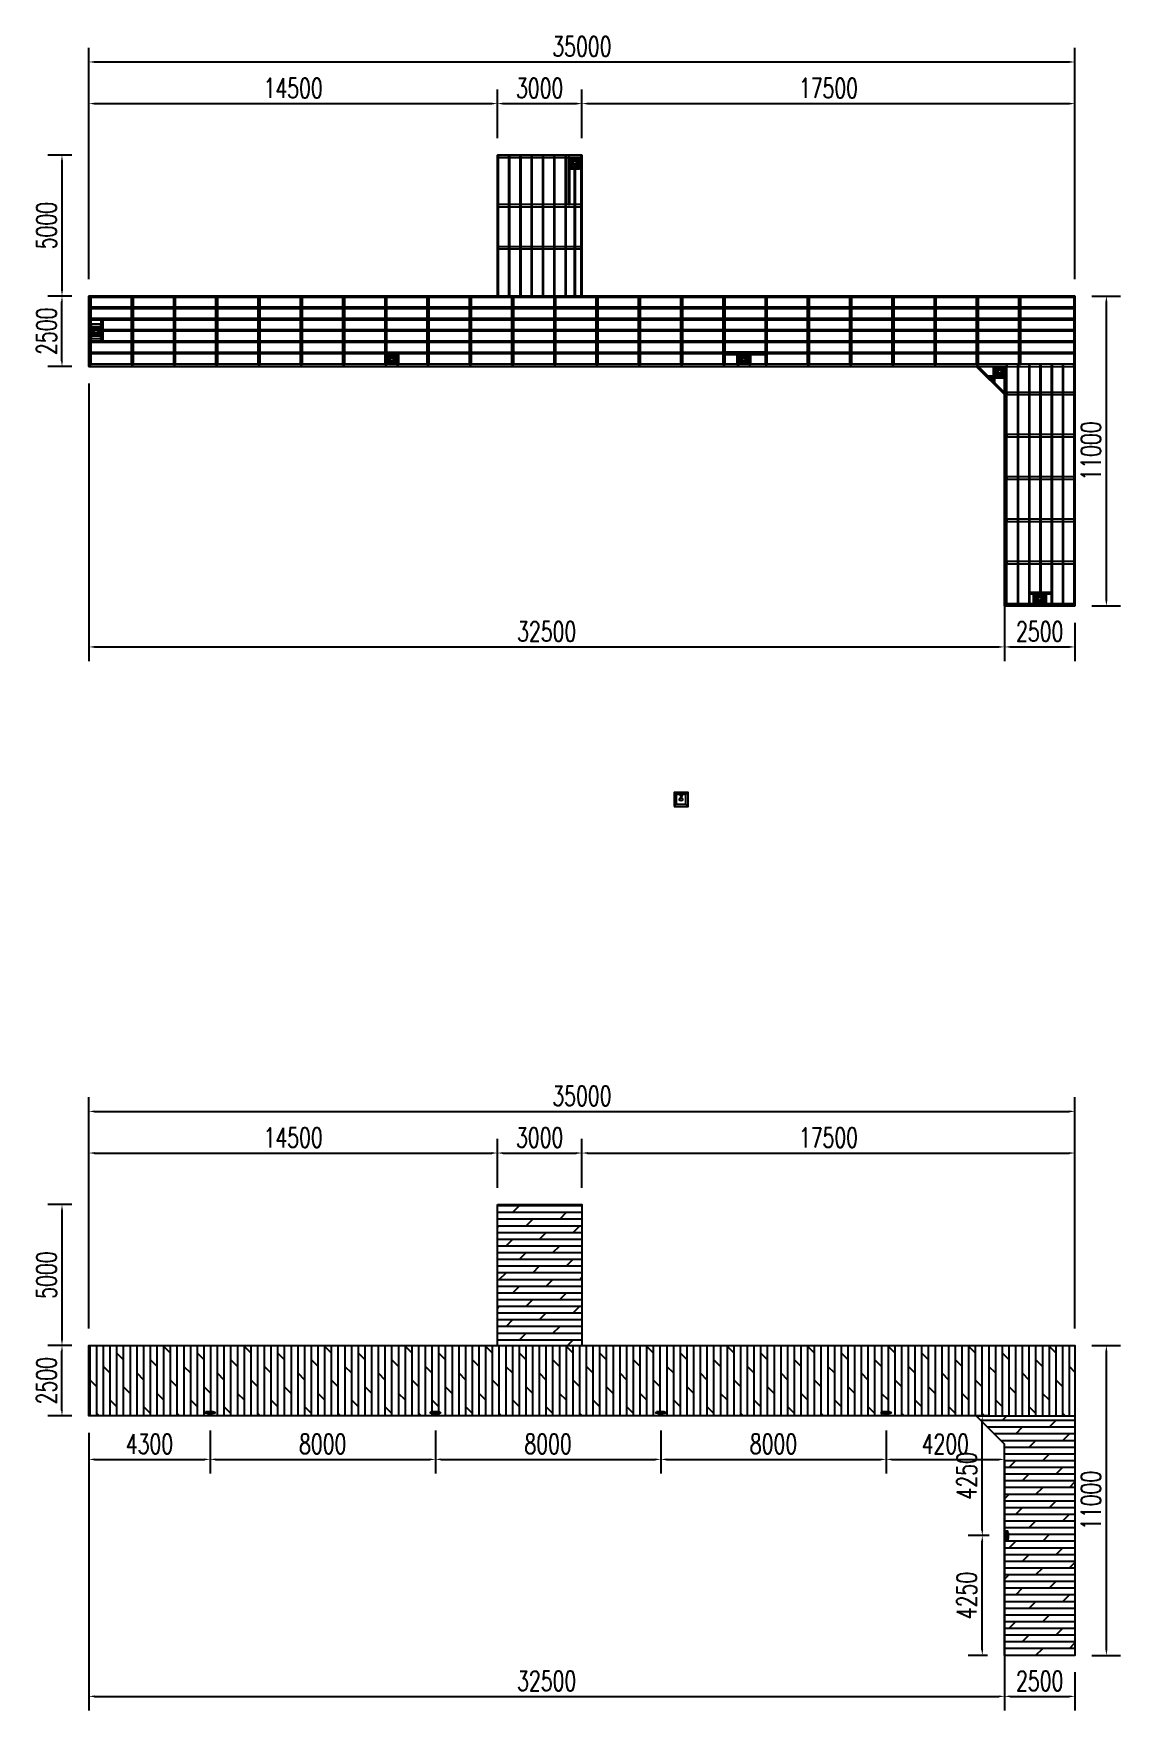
# Model space of a CAD drawing. Header units: millimetres. Extents: x -1491330 to -1355454, y 1413078 to 1531173.
# Drawn here: x -1461564 to -1422983, y 1413078 to 1472603 of the extents above; entities that cross this region are included whole.
import ezdxf

# ---------------------------------------------------------------- set-up
doc = ezdxf.new("R2010")
doc.units = ezdxf.units.MM
doc.header["$LTSCALE"] = 10
doc.layers.get('0').update_dxf_attribs({"linetype": 'CONTINUOUS'})
doc.layers.get('DEFPOINTS').update_dxf_attribs({"linetype": 'CONTINUOUS'})
for name, color, linetype in [('W- bollard系船栓', 4, 'CONTINUOUS'), ('W-STEEL_FRAME钢架', 3, 'CONTINUOUS'), ('W-STEEL_KEEL钢龙骨', 5, 'CONTINUOUS'), ('W-WOOD_FLOOR木地板', 30, 'CONTINUOUS'), ('系船栓', 132, 'CONTINUOUS'), ('轮廓', 4, 'CONTINUOUS')]:
    doc.layers.add(name, color=color, linetype=linetype)
doc.styles.add('STANDARD_T3', font='simplex.shx', dxfattribs={"width": 0.7, "bigfont": 'gbcbig.shx'})
doc.dimstyles.new('W&&200', dxfattribs={"dimtxt": 700, "dimasz": 200, "dimexe": 500, "dimexo": 600, "dimgap": 200, "dimtad": 1, "dimdec": 0, "dimzin": 0, "dimdsep": 46, "dimtxsty": 'STANDARD_T3', "dimcen": 0.09, "dimclrd": 1, "dimclre": 1, "dimclrt": 7, "dimazin": 2, "dimtfac": 1, "dimtdec": 0, "dimtix": 1, "dimtmove": 2, "dimatfit": 3, "dimfxl": 0, "dimtolj": 1, "dimtzin": 0, "dimarcsym": 0})
pattern_1 = [(0, (-3011878.98, -1010947.8), (0, 238.122618), []), (45, (-3011879, -1010947.8), (-476.24491, 476.24491), [336.75638, -673.512])]

# ---------------------------------------------------------------- blocks, each defined once
blk = doc.blocks.new('*D62')
at = {"color": 1, "lineweight": -2, "transparency": 16777216}
for p, q in [((-1459600, 1463885), (-1459600, 1470616)), ((-1445100, 1468885), (-1445100, 1470616)), ((-1459400, 1470116), (-1445300, 1470116))]:
    blk.add_line(p, q, dxfattribs=at)
at = {"color": 1, "transparency": 16777216}
for points in [[(-1459400, 1470149), (-1459400, 1470082), (-1459600, 1470116)], [(-1445300, 1470149), (-1445300, 1470082), (-1445100, 1470116)]]:
    blk.add_solid(points, dxfattribs=at)
at = {"layer": 'DEFPOINTS', "color": 0, "transparency": 16777216}
for p in [(-1445100, 1470116), (-1445100, 1468285), (-1459600, 1463285)]:
    blk.add_point(p, dxfattribs=at)
at = {"color": 7, "transparency": 16777216, "insert": (-1452350, 1470666), "char_height": 700, "attachment_point": 5, "style": 'STANDARD_T3'}
blk.add_mtext('\\A1;14500', dxfattribs=at)
blk = doc.blocks.new('*D63')
at = {"color": 1, "lineweight": -2, "transparency": 16777216}
for p, q in [((-1445100, 1468885), (-1445100, 1470616)), ((-1442100, 1468885), (-1442100, 1470616)), ((-1444900, 1470116), (-1442300, 1470116))]:
    blk.add_line(p, q, dxfattribs=at)
at = {"color": 1, "transparency": 16777216}
for points in [[(-1444900, 1470149), (-1444900, 1470082), (-1445100, 1470116)], [(-1442300, 1470149), (-1442300, 1470082), (-1442100, 1470116)]]:
    blk.add_solid(points, dxfattribs=at)
at = {"layer": 'DEFPOINTS', "color": 0, "transparency": 16777216}
for p in [(-1442100, 1470116), (-1445100, 1468285), (-1442100, 1468285)]:
    blk.add_point(p, dxfattribs=at)
at = {"color": 7, "transparency": 16777216, "insert": (-1443600, 1470666), "char_height": 700, "attachment_point": 5, "style": 'STANDARD_T3'}
blk.add_mtext('\\A1;3000', dxfattribs=at)
blk = doc.blocks.new('*D64')
at = {"color": 1, "lineweight": -2, "transparency": 16777216}
for p, q in [((-1442100, 1468885), (-1442100, 1470616)), ((-1424600, 1463885), (-1424600, 1470616)), ((-1441900, 1470116), (-1424800, 1470116))]:
    blk.add_line(p, q, dxfattribs=at)
at = {"color": 1, "transparency": 16777216}
for points in [[(-1441900, 1470149), (-1441900, 1470082), (-1442100, 1470116)], [(-1424800, 1470149), (-1424800, 1470082), (-1424600, 1470116)]]:
    blk.add_solid(points, dxfattribs=at)
at = {"layer": 'DEFPOINTS', "color": 0, "transparency": 16777216}
for p in [(-1424600, 1470116), (-1442100, 1468285), (-1424600, 1463285)]:
    blk.add_point(p, dxfattribs=at)
at = {"color": 7, "transparency": 16777216, "insert": (-1433350, 1470666), "char_height": 700, "attachment_point": 5, "style": 'STANDARD_T3'}
blk.add_mtext('\\A1;17500', dxfattribs=at)
blk = doc.blocks.new('*D65')
at = {"color": 1, "lineweight": -2, "transparency": 16777216}
for p, q in [((-1460200, 1463285), (-1461055, 1463285)), ((-1460555, 1460985), (-1460555, 1463085)), ((-1460200, 1460785), (-1461055, 1460785))]:
    blk.add_line(p, q, dxfattribs=at)
at = {"color": 1, "transparency": 16777216}
for points in [[(-1460588, 1463085), (-1460522, 1463085), (-1460555, 1463285)], [(-1460588, 1460985), (-1460522, 1460985), (-1460555, 1460785)]]:
    blk.add_solid(points, dxfattribs=at)
at = {"layer": 'DEFPOINTS', "color": 0, "transparency": 16777216}
for p in [(-1460555, 1463285), (-1459600, 1463285), (-1459600, 1460785)]:
    blk.add_point(p, dxfattribs=at)
at = {"color": 7, "transparency": 16777216, "insert": (-1461105, 1462035), "char_height": 700, "attachment_point": 5, "rotation": 90, "style": 'STANDARD_T3'}
blk.add_mtext('\\A1;2500', dxfattribs=at)
blk = doc.blocks.new('*D66')
at = {"color": 1, "lineweight": -2, "transparency": 16777216}
for p, q in [((-1459600, 1460185), (-1459600, 1450329)), ((-1427100, 1460185), (-1427100, 1450329)), ((-1459400, 1450829), (-1427300, 1450829))]:
    blk.add_line(p, q, dxfattribs=at)
at = {"color": 1, "transparency": 16777216}
for points in [[(-1459400, 1450862), (-1459400, 1450796), (-1459600, 1450829)], [(-1427300, 1450862), (-1427300, 1450796), (-1427100, 1450829)]]:
    blk.add_solid(points, dxfattribs=at)
at = {"layer": 'DEFPOINTS', "color": 0, "transparency": 16777216}
for p in [(-1459600, 1460785), (-1427100, 1460785), (-1427100, 1450829)]:
    blk.add_point(p, dxfattribs=at)
at = {"color": 7, "transparency": 16777216, "insert": (-1443350, 1451379), "char_height": 700, "attachment_point": 5, "style": 'STANDARD_T3'}
blk.add_mtext('\\A1;32500', dxfattribs=at)
blk = doc.blocks.new('*D67')
at = {"color": 1, "lineweight": -2, "transparency": 16777216}
for p, q in [((-1427100, 1451685), (-1427100, 1450329)), ((-1424600, 1451685), (-1424600, 1450329)), ((-1426900, 1450829), (-1424800, 1450829))]:
    blk.add_line(p, q, dxfattribs=at)
at = {"color": 1, "transparency": 16777216}
for points in [[(-1426900, 1450862), (-1426900, 1450796), (-1427100, 1450829)], [(-1424800, 1450862), (-1424800, 1450796), (-1424600, 1450829)]]:
    blk.add_solid(points, dxfattribs=at)
at = {"layer": 'DEFPOINTS', "color": 0, "transparency": 16777216}
for p in [(-1427100, 1452285), (-1424600, 1452285), (-1424600, 1450829)]:
    blk.add_point(p, dxfattribs=at)
at = {"color": 7, "transparency": 16777216, "insert": (-1425850, 1451379), "char_height": 700, "attachment_point": 5, "style": 'STANDARD_T3'}
blk.add_mtext('\\A1;2500', dxfattribs=at)
blk = doc.blocks.new('*D68')
at = {"color": 1, "lineweight": -2, "transparency": 16777216}
for p, q in [((-1424000, 1463285), (-1422983, 1463285)), ((-1423483, 1452485), (-1423483, 1463085)), ((-1424000, 1452285), (-1422983, 1452285))]:
    blk.add_line(p, q, dxfattribs=at)
at = {"color": 1, "transparency": 16777216}
for points in [[(-1423517, 1463085), (-1423450, 1463085), (-1423483, 1463285)], [(-1423517, 1452485), (-1423450, 1452485), (-1423483, 1452285)]]:
    blk.add_solid(points, dxfattribs=at)
at = {"layer": 'DEFPOINTS', "color": 0, "transparency": 16777216}
for p in [(-1424600, 1463285), (-1423483, 1463285), (-1424600, 1452285)]:
    blk.add_point(p, dxfattribs=at)
at = {"color": 7, "transparency": 16777216, "insert": (-1424033, 1457785), "char_height": 700, "attachment_point": 5, "rotation": 90, "style": 'STANDARD_T3'}
blk.add_mtext('\\A1;11000', dxfattribs=at)
blk = doc.blocks.new('*D69')
at = {"color": 1, "lineweight": -2, "transparency": 16777216}
for p, q in [((-1460200, 1468285), (-1461055, 1468285)), ((-1460555, 1468085), (-1460555, 1463485)), ((-1460200, 1463285), (-1461055, 1463285))]:
    blk.add_line(p, q, dxfattribs=at)
at = {"color": 1, "transparency": 16777216}
for points in [[(-1460588, 1468085), (-1460522, 1468085), (-1460555, 1468285)], [(-1460588, 1463485), (-1460522, 1463485), (-1460555, 1463285)]]:
    blk.add_solid(points, dxfattribs=at)
at = {"layer": 'DEFPOINTS', "color": 0, "transparency": 16777216}
for p in [(-1459600, 1468285), (-1460555, 1463285), (-1459600, 1463285)]:
    blk.add_point(p, dxfattribs=at)
at = {"color": 7, "transparency": 16777216, "insert": (-1461105, 1465785), "char_height": 700, "attachment_point": 5, "rotation": 90, "style": 'STANDARD_T3'}
blk.add_mtext('\\A1;5000', dxfattribs=at)
blk = doc.blocks.new('*D70')
at = {"color": 1, "lineweight": -2, "transparency": 16777216}
for p, q in [((-1459600, 1463885), (-1459600, 1472094)), ((-1424600, 1463885), (-1424600, 1472094)), ((-1459400, 1471594), (-1424800, 1471594))]:
    blk.add_line(p, q, dxfattribs=at)
at = {"color": 1, "transparency": 16777216}
for points in [[(-1459400, 1471627), (-1459400, 1471560), (-1459600, 1471594)], [(-1424800, 1471627), (-1424800, 1471560), (-1424600, 1471594)]]:
    blk.add_solid(points, dxfattribs=at)
at = {"layer": 'DEFPOINTS', "color": 0, "transparency": 16777216}
for p in [(-1424600, 1471594), (-1459600, 1463285), (-1424600, 1463285)]:
    blk.add_point(p, dxfattribs=at)
at = {"color": 7, "transparency": 16777216, "insert": (-1442100, 1472144), "char_height": 700, "attachment_point": 5, "style": 'STANDARD_T3'}
blk.add_mtext('\\A1;35000', dxfattribs=at)
blk = doc.blocks.new('内置桩')
for p, q in [((-172, 344), (172, 344)), ((-172, 0), (-172, 344)), ((-172, 344), (-122, 294)), ((-172, 0), (-122, 50)), ((172, 0), (-172, 0)), ((-127, 299), (127, 299)), ((-127, 45), (-127, 299)), ((127, 45), (-127, 45)), ((-122, 294), (122, 294)), ((-122, 50), (-122, 294)), ((122, 50), (-122, 50)), ((122, 294), (172, 344)), ((122, 294), (122, 50)), ((122, 50), (172, 0)), ((127, 299), (127, 45)), ((172, 344), (172, 0))]:
    blk.add_line(p, q)
for points in [[(-117, 132), (-57, 132), (-57, 212), (-117, 212)], [(-40, 289), (-40, 229), (40, 229), (40, 289)], [(40, 55), (40, 115), (-40, 115), (-40, 55)], [(117, 212), (57, 212), (57, 132), (117, 132)]]:
    blk.add_lwpolyline(points, close=True)
blk.add_circle((0, 172), 55)
blk = doc.blocks.new('*U72')
at = {"layer": 'W-STEEL_FRAME钢架'}
blk.add_lwpolyline([(-40, -1210), (40, -1210), (40, 1210), (-40, 1210)], close=True, dxfattribs=at)
blk = doc.blocks.new('*U73')
at = {"color": 0, "linetype": 'ByBlock', "lineweight": -2, "transparency": 16777216}
for p in [(0, 0), (1500, 0), (3000, 0), (4500, 0), (6000, 0), (7500, 0), (9000, 0), (10500, 0), (12000, 0), (13500, 0), (15000, 0), (16500, 0), (18000, 0), (19500, 0), (21000, 0), (22500, 0), (24000, 0), (25500, 0), (27000, 0), (28500, 0), (30000, 0), (31500, 0), (33000, 0)]:
    blk.add_blockref('*U72', p, dxfattribs=at)
blk = doc.blocks.new('*U74')
at = {"layer": 'W-STEEL_FRAME钢架'}
blk.add_lwpolyline([(-1210, -40), (1210, -40), (1210, 40), (-1210, 40)], close=True, dxfattribs=at)
blk = doc.blocks.new('*U75')
at = {"color": 0, "linetype": 'ByBlock', "lineweight": -2, "transparency": 16777216}
for p in [(0, 7500), (0, 6000), (0, 4500), (0, 3000), (0, 1500), (0, 0)]:
    blk.add_blockref('*U74', p, dxfattribs=at)
blk = doc.blocks.new('*U76')
at = {"layer": 'W-STEEL_FRAME钢架'}
blk.add_lwpolyline([(-1500, -40), (1500, -40), (1500, 40), (-1500, 40)], close=True, dxfattribs=at)
blk = doc.blocks.new('*U77')
at = {"color": 0, "linetype": 'ByBlock', "lineweight": -2, "transparency": 16777216}
for p in [(0, 0), (0, -1500)]:
    blk.add_blockref('*U76', p, dxfattribs=at)
blk = doc.blocks.new('*U78')
at = {"layer": 'W-STEEL_KEEL钢龙骨'}
blk.add_lwpolyline([(-20, -2500), (20, -2500), (20, 2500), (-20, 2500)], close=True, dxfattribs=at)
blk = doc.blocks.new('*U79')
at = {"color": 0, "linetype": 'ByBlock', "lineweight": -2, "transparency": 16777216}
for p in [(0, 0), (400, 0), (800, 0), (1200, 0), (1600, 0), (2000, 0), (2400, 0)]:
    blk.add_blockref('*U78', p, dxfattribs=at)
blk = doc.blocks.new('*D267')
at = {"color": 1, "lineweight": -2, "transparency": 16777216}
for p, q in [((-1459600, 1426633), (-1459600, 1433364)), ((-1459400, 1432864), (-1445300, 1432864)), ((-1445100, 1431633), (-1445100, 1433364))]:
    blk.add_line(p, q, dxfattribs=at)
at = {"color": 1, "transparency": 16777216}
for points in [[(-1459400, 1432898), (-1459400, 1432831), (-1459600, 1432864)], [(-1445300, 1432898), (-1445300, 1432831), (-1445100, 1432864)]]:
    blk.add_solid(points, dxfattribs=at)
at = {"layer": 'DEFPOINTS', "color": 0, "transparency": 16777216}
for p in [(-1445100, 1432864), (-1445100, 1431033), (-1459600, 1426033)]:
    blk.add_point(p, dxfattribs=at)
at = {"color": 7, "transparency": 16777216, "insert": (-1452350, 1433414), "char_height": 700, "attachment_point": 5, "style": 'STANDARD_T3'}
blk.add_mtext('\\A1;14500', dxfattribs=at)
blk = doc.blocks.new('*D268')
at = {"color": 1, "lineweight": -2, "transparency": 16777216}
for p, q in [((-1445100, 1431633), (-1445100, 1433364)), ((-1444900, 1432864), (-1442300, 1432864)), ((-1442100, 1431633), (-1442100, 1433364))]:
    blk.add_line(p, q, dxfattribs=at)
at = {"color": 1, "transparency": 16777216}
for points in [[(-1444900, 1432898), (-1444900, 1432831), (-1445100, 1432864)], [(-1442300, 1432898), (-1442300, 1432831), (-1442100, 1432864)]]:
    blk.add_solid(points, dxfattribs=at)
at = {"layer": 'DEFPOINTS', "color": 0, "transparency": 16777216}
for p in [(-1442100, 1432864), (-1445100, 1431033), (-1442100, 1431033)]:
    blk.add_point(p, dxfattribs=at)
at = {"color": 7, "transparency": 16777216, "insert": (-1443600, 1433414), "char_height": 700, "attachment_point": 5, "style": 'STANDARD_T3'}
blk.add_mtext('\\A1;3000', dxfattribs=at)
blk = doc.blocks.new('*D272')
at = {"color": 1, "lineweight": -2, "transparency": 16777216}
for p, q in [((-1442100, 1431633), (-1442100, 1433364)), ((-1441900, 1432864), (-1424800, 1432864)), ((-1424600, 1426633), (-1424600, 1433364))]:
    blk.add_line(p, q, dxfattribs=at)
at = {"color": 1, "transparency": 16777216}
for points in [[(-1441900, 1432898), (-1441900, 1432831), (-1442100, 1432864)], [(-1424800, 1432898), (-1424800, 1432831), (-1424600, 1432864)]]:
    blk.add_solid(points, dxfattribs=at)
at = {"layer": 'DEFPOINTS', "color": 0, "transparency": 16777216}
for p in [(-1424600, 1432864), (-1442100, 1431033), (-1424600, 1426033)]:
    blk.add_point(p, dxfattribs=at)
at = {"color": 7, "transparency": 16777216, "insert": (-1433350, 1433414), "char_height": 700, "attachment_point": 5, "style": 'STANDARD_T3'}
blk.add_mtext('\\A1;17500', dxfattribs=at)
blk = doc.blocks.new('*D269')
at = {"color": 1, "lineweight": -2, "transparency": 16777216}
for p, q in [((-1460200, 1426033), (-1461055, 1426033)), ((-1460555, 1423733), (-1460555, 1425833)), ((-1460200, 1423533), (-1461055, 1423533))]:
    blk.add_line(p, q, dxfattribs=at)
at = {"color": 1, "transparency": 16777216}
for points in [[(-1460588, 1425833), (-1460522, 1425833), (-1460555, 1426033)], [(-1460588, 1423733), (-1460522, 1423733), (-1460555, 1423533)]]:
    blk.add_solid(points, dxfattribs=at)
at = {"layer": 'DEFPOINTS', "color": 0, "transparency": 16777216}
for p in [(-1460555, 1426033), (-1459600, 1426033), (-1459600, 1423533)]:
    blk.add_point(p, dxfattribs=at)
at = {"color": 7, "transparency": 16777216, "insert": (-1461105, 1424783), "char_height": 700, "attachment_point": 5, "rotation": 90, "style": 'STANDARD_T3'}
blk.add_mtext('\\A1;2500', dxfattribs=at)
blk = doc.blocks.new('*D273')
at = {"color": 1, "lineweight": -2, "transparency": 16777216}
for p, q in [((-1459600, 1422933), (-1459600, 1413078)), ((-1427100, 1421933), (-1427100, 1413078)), ((-1459400, 1413578), (-1427300, 1413578))]:
    blk.add_line(p, q, dxfattribs=at)
at = {"color": 1, "transparency": 16777216}
for points in [[(-1459400, 1413611), (-1459400, 1413544), (-1459600, 1413578)], [(-1427300, 1413611), (-1427300, 1413544), (-1427100, 1413578)]]:
    blk.add_solid(points, dxfattribs=at)
at = {"layer": 'DEFPOINTS', "color": 0, "transparency": 16777216}
for p in [(-1459600, 1423533), (-1427100, 1422533), (-1427100, 1413578)]:
    blk.add_point(p, dxfattribs=at)
at = {"color": 7, "transparency": 16777216, "insert": (-1443350, 1414128), "char_height": 700, "attachment_point": 5, "style": 'STANDARD_T3'}
blk.add_mtext('\\A1;32500', dxfattribs=at)
blk = doc.blocks.new('*D274')
at = {"color": 1, "lineweight": -2, "transparency": 16777216}
for p, q in [((-1427100, 1414433), (-1427100, 1413078)), ((-1424600, 1414433), (-1424600, 1413078)), ((-1426900, 1413578), (-1424800, 1413578))]:
    blk.add_line(p, q, dxfattribs=at)
at = {"color": 1, "transparency": 16777216}
for points in [[(-1426900, 1413611), (-1426900, 1413544), (-1427100, 1413578)], [(-1424800, 1413611), (-1424800, 1413544), (-1424600, 1413578)]]:
    blk.add_solid(points, dxfattribs=at)
at = {"layer": 'DEFPOINTS', "color": 0, "transparency": 16777216}
for p in [(-1427100, 1415033), (-1424600, 1415033), (-1424600, 1413578)]:
    blk.add_point(p, dxfattribs=at)
at = {"color": 7, "transparency": 16777216, "insert": (-1425850, 1414128), "char_height": 700, "attachment_point": 5, "style": 'STANDARD_T3'}
blk.add_mtext('\\A1;2500', dxfattribs=at)
blk = doc.blocks.new('*D270')
at = {"color": 1, "lineweight": -2, "transparency": 16777216}
for p, q in [((-1424000, 1426033), (-1422983, 1426033)), ((-1423483, 1415233), (-1423483, 1425833)), ((-1424000, 1415033), (-1422983, 1415033))]:
    blk.add_line(p, q, dxfattribs=at)
at = {"color": 1, "transparency": 16777216}
for points in [[(-1423517, 1425833), (-1423450, 1425833), (-1423483, 1426033)], [(-1423517, 1415233), (-1423450, 1415233), (-1423483, 1415033)]]:
    blk.add_solid(points, dxfattribs=at)
at = {"layer": 'DEFPOINTS', "color": 0, "transparency": 16777216}
for p in [(-1424600, 1426033), (-1423483, 1426033), (-1424600, 1415033)]:
    blk.add_point(p, dxfattribs=at)
at = {"color": 7, "transparency": 16777216, "insert": (-1424033, 1420533), "char_height": 700, "attachment_point": 5, "rotation": 90, "style": 'STANDARD_T3'}
blk.add_mtext('\\A1;11000', dxfattribs=at)
blk = doc.blocks.new('*D271')
at = {"color": 1, "lineweight": -2, "transparency": 16777216}
for p, q in [((-1460200, 1431033), (-1461055, 1431033)), ((-1460555, 1430833), (-1460555, 1426233)), ((-1460200, 1426033), (-1461055, 1426033))]:
    blk.add_line(p, q, dxfattribs=at)
at = {"color": 1, "transparency": 16777216}
for points in [[(-1460588, 1430833), (-1460522, 1430833), (-1460555, 1431033)], [(-1460588, 1426233), (-1460522, 1426233), (-1460555, 1426033)]]:
    blk.add_solid(points, dxfattribs=at)
at = {"layer": 'DEFPOINTS', "color": 0, "transparency": 16777216}
for p in [(-1459600, 1431033), (-1460555, 1426033), (-1459600, 1426033)]:
    blk.add_point(p, dxfattribs=at)
at = {"color": 7, "transparency": 16777216, "insert": (-1461105, 1428533), "char_height": 700, "attachment_point": 5, "rotation": 90, "style": 'STANDARD_T3'}
blk.add_mtext('\\A1;5000', dxfattribs=at)
blk = doc.blocks.new('*D275')
at = {"color": 1, "lineweight": -2, "transparency": 16777216}
for p, q in [((-1459600, 1426633), (-1459600, 1434842)), ((-1424600, 1426633), (-1424600, 1434842)), ((-1459400, 1434342), (-1424800, 1434342))]:
    blk.add_line(p, q, dxfattribs=at)
at = {"color": 1, "transparency": 16777216}
for points in [[(-1459400, 1434376), (-1459400, 1434309), (-1459600, 1434342)], [(-1424800, 1434376), (-1424800, 1434309), (-1424600, 1434342)]]:
    blk.add_solid(points, dxfattribs=at)
at = {"layer": 'DEFPOINTS', "color": 0, "transparency": 16777216}
for p in [(-1424600, 1434342), (-1459600, 1426033), (-1424600, 1426033)]:
    blk.add_point(p, dxfattribs=at)
at = {"color": 7, "transparency": 16777216, "insert": (-1442100, 1434892), "char_height": 700, "attachment_point": 5, "style": 'STANDARD_T3'}
blk.add_mtext('\\A1;35000', dxfattribs=at)
blk = doc.blocks.new('$matou$00000053')
at = {"layer": '系船栓'}
for p, q in [((-90, 40, 0), (90, 40, 0)), ((-70, 30, 0), (70, 30, 0)), ((-70, -30, 0), (-156, -23, 0)), ((-90, -40, 0), (90, -40, 0)), ((-70, -30, 0), (70, -30, 0)), ((70, -30, 0), (156, -23, 0))]:
    blk.add_line(p, q, dxfattribs=at)
at = {"layer": '系船栓', "elevation": 0}
for points in [[(-70, 30), (-156, 23)], [(70, 30), (156, 23)], [(175, 3), (175, -3)]]:
    blk.add_lwpolyline(points, dxfattribs=at)
at = {"layer": '系船栓'}
for centre, radius in [((-55, 0, 0), 15), ((-55, 0, 0), 10), ((55, 0, 0), 15), ((55, 0, 0), 10)]:
    blk.add_circle(centre, radius, dxfattribs=at)
for centre, radius, start, end in [((-152, 0, 0), 23, 98.95103, 261.04897), ((-85, 0, 0), 40.4, 97.81349, 139.58591), ((85, 0, 0), 40.4, 40.41409, 82.18651), ((152, 0, 0), 23, 278.95103, 81.04897), ((-85, 0, 0), 40.4, 220.41409, 262.18651), ((85, 0, 0), 40.4, 277.81349, 319.58591)]:
    blk.add_arc(centre, radius, start, end, dxfattribs=at)
blk = doc.blocks.new('*U278')
at = {"layer": 'W- bollard系船栓', "lineweight": 0, "xscale": -1, "rotation": 180}
blk.add_blockref('$matou$00000053', (0, 0, 0), dxfattribs=at)
blk = doc.blocks.new('*U279')
at = {"layer": 'W-WOOD_FLOOR木地板', "color": 0, "linetype": 'ByBlock', "lineweight": -2, "transparency": 16777216}
for p in [(0, 0), (8000, 0), (16000, 0), (24000, 0)]:
    blk.add_blockref('*U278', p, dxfattribs=at)
blk = doc.blocks.new('*D283')
at = {"color": 1, "lineweight": -2, "transparency": 16777216}
for p, q in [((-1427649, 1419283), (-1428389, 1419283)), ((-1427889, 1415233), (-1427889, 1419083)), ((-1427700, 1415033), (-1428389, 1415033))]:
    blk.add_line(p, q, dxfattribs=at)
at = {"color": 1, "transparency": 16777216}
for points in [[(-1427922, 1419083), (-1427855, 1419083), (-1427889, 1419283)], [(-1427922, 1415233), (-1427855, 1415233), (-1427889, 1415033)]]:
    blk.add_solid(points, dxfattribs=at)
at = {"layer": 'DEFPOINTS', "color": 0, "transparency": 16777216}
for p in [(-1427889, 1419283), (-1427049, 1419283), (-1427100, 1415033)]:
    blk.add_point(p, dxfattribs=at)
at = {"color": 7, "transparency": 16777216, "insert": (-1428439, 1417158), "char_height": 700, "attachment_point": 5, "rotation": 90, "style": 'STANDARD_T3'}
blk.add_mtext('\\A1;4250', dxfattribs=at)
blk = doc.blocks.new('*D284')
at = {"color": 1, "lineweight": -2, "transparency": 16777216}
for p, q in [((-1427692, 1423533), (-1428389, 1423533)), ((-1427889, 1419483), (-1427889, 1423333)), ((-1427649, 1419283), (-1428389, 1419283))]:
    blk.add_line(p, q, dxfattribs=at)
at = {"color": 1, "transparency": 16777216}
for points in [[(-1427922, 1423333), (-1427855, 1423333), (-1427889, 1423533)], [(-1427922, 1419483), (-1427855, 1419483), (-1427889, 1419283)]]:
    blk.add_solid(points, dxfattribs=at)
at = {"layer": 'DEFPOINTS', "color": 0, "transparency": 16777216}
for p in [(-1427889, 1423533), (-1427092, 1423533), (-1427049, 1419283)]:
    blk.add_point(p, dxfattribs=at)
at = {"color": 7, "transparency": 16777216, "insert": (-1428439, 1421408), "char_height": 700, "attachment_point": 5, "rotation": 90, "style": 'STANDARD_T3'}
blk.add_mtext('\\A1;4250', dxfattribs=at)
blk = doc.blocks.new('*D285')
at = {"color": 1, "lineweight": -2, "transparency": 16777216}
for p, q in [((-1459600, 1422933), (-1459600, 1421489)), ((-1455300, 1423010), (-1455300, 1421489)), ((-1459400, 1421989), (-1455500, 1421989))]:
    blk.add_line(p, q, dxfattribs=at)
at = {"color": 1, "transparency": 16777216}
for points in [[(-1459400, 1422023), (-1459400, 1421956), (-1459600, 1421989)], [(-1455500, 1422023), (-1455500, 1421956), (-1455300, 1421989)]]:
    blk.add_solid(points, dxfattribs=at)
at = {"layer": 'DEFPOINTS', "color": 0, "transparency": 16777216}
for p in [(-1459600, 1423533), (-1455300, 1423610), (-1455300, 1421989)]:
    blk.add_point(p, dxfattribs=at)
at = {"color": 7, "transparency": 16777216, "insert": (-1457450, 1422539), "char_height": 700, "attachment_point": 5, "style": 'STANDARD_T3'}
blk.add_mtext('\\A1;4300', dxfattribs=at)
blk = doc.blocks.new('*D286')
at = {"color": 1, "lineweight": -2, "transparency": 16777216}
for p, q in [((-1455300, 1423010), (-1455300, 1421489)), ((-1447300, 1423010), (-1447300, 1421489)), ((-1455100, 1421989), (-1447500, 1421989))]:
    blk.add_line(p, q, dxfattribs=at)
at = {"color": 1, "transparency": 16777216}
for points in [[(-1455100, 1422023), (-1455100, 1421956), (-1455300, 1421989)], [(-1447500, 1422023), (-1447500, 1421956), (-1447300, 1421989)]]:
    blk.add_solid(points, dxfattribs=at)
at = {"layer": 'DEFPOINTS', "color": 0, "transparency": 16777216}
for p in [(-1455300, 1423610), (-1447300, 1423610), (-1447300, 1421989)]:
    blk.add_point(p, dxfattribs=at)
at = {"color": 7, "transparency": 16777216, "insert": (-1451300, 1422539), "char_height": 700, "attachment_point": 5, "style": 'STANDARD_T3'}
blk.add_mtext('\\A1;8000', dxfattribs=at)
blk = doc.blocks.new('*D287')
at = {"color": 1, "lineweight": -2, "transparency": 16777216}
for p, q in [((-1447300, 1423010), (-1447300, 1421489)), ((-1439300, 1423010), (-1439300, 1421489)), ((-1447100, 1421989), (-1439500, 1421989))]:
    blk.add_line(p, q, dxfattribs=at)
at = {"color": 1, "transparency": 16777216}
for points in [[(-1447100, 1422023), (-1447100, 1421956), (-1447300, 1421989)], [(-1439500, 1422023), (-1439500, 1421956), (-1439300, 1421989)]]:
    blk.add_solid(points, dxfattribs=at)
at = {"layer": 'DEFPOINTS', "color": 0, "transparency": 16777216}
for p in [(-1447300, 1423610), (-1439300, 1423610), (-1439300, 1421989)]:
    blk.add_point(p, dxfattribs=at)
at = {"color": 7, "transparency": 16777216, "insert": (-1443300, 1422539), "char_height": 700, "attachment_point": 5, "style": 'STANDARD_T3'}
blk.add_mtext('\\A1;8000', dxfattribs=at)
blk = doc.blocks.new('*D288')
at = {"color": 1, "lineweight": -2, "transparency": 16777216}
for p, q in [((-1439300, 1423010), (-1439300, 1421489)), ((-1431300, 1423010), (-1431300, 1421489)), ((-1439100, 1421989), (-1431500, 1421989))]:
    blk.add_line(p, q, dxfattribs=at)
at = {"color": 1, "transparency": 16777216}
for points in [[(-1439100, 1422023), (-1439100, 1421956), (-1439300, 1421989)], [(-1431500, 1422023), (-1431500, 1421956), (-1431300, 1421989)]]:
    blk.add_solid(points, dxfattribs=at)
at = {"layer": 'DEFPOINTS', "color": 0, "transparency": 16777216}
for p in [(-1439300, 1423610), (-1431300, 1423610), (-1431300, 1421989)]:
    blk.add_point(p, dxfattribs=at)
at = {"color": 7, "transparency": 16777216, "insert": (-1435300, 1422539), "char_height": 700, "attachment_point": 5, "style": 'STANDARD_T3'}
blk.add_mtext('\\A1;8000', dxfattribs=at)
blk = doc.blocks.new('*D289')
at = {"color": 1, "lineweight": -2, "transparency": 16777216}
for p, q in [((-1431300, 1423010), (-1431300, 1421489)), ((-1431100, 1421989), (-1427300, 1421989)), ((-1427100, 1421933), (-1427100, 1421489))]:
    blk.add_line(p, q, dxfattribs=at)
at = {"color": 1, "transparency": 16777216}
for points in [[(-1431100, 1422023), (-1431100, 1421956), (-1431300, 1421989)], [(-1427300, 1422023), (-1427300, 1421956), (-1427100, 1421989)]]:
    blk.add_solid(points, dxfattribs=at)
at = {"layer": 'DEFPOINTS', "color": 0, "transparency": 16777216}
for p in [(-1431300, 1423610), (-1427100, 1422533), (-1427100, 1421989)]:
    blk.add_point(p, dxfattribs=at)
at = {"color": 7, "transparency": 16777216, "insert": (-1429200, 1422539), "char_height": 700, "attachment_point": 5, "style": 'STANDARD_T3'}
blk.add_mtext('\\A1;4200', dxfattribs=at)

msp = doc.modelspace()

# ---------------------------------------------------------------- hatches: boundary and pattern name
at = {"layer": 'W-WOOD_FLOOR木地板'}
h = msp.add_hatch(dxfattribs=at)
h.set_pattern_fill('DOLMIT', color=256, scale=300)
h.set_pattern_definition(pattern_1)
h.paths.add_polyline_path([(-1442099.9, 1431033.5), (-1445099.9, 1431033.5), (-1445099.9, 1426033.5), (-1442099.9, 1426033.5)])
h = msp.add_hatch(dxfattribs=at)
h.set_pattern_fill('DOLMIT', color=256, scale=300, angle=90)
h.set_pattern_definition([(90, (-3011878.98, -1010947.8), (-238.122618, 1e-14), []), (135, (-3011879, -1010947.8), (-476.24491, -476.24491), [336.75638, -673.512])])
h.paths.add_polyline_path([(-1424599.9, 1426033.5), (-1442099.9, 1426033.5), (-1445099.9, 1426033.5), (-1459599.9, 1426033.5), (-1459599.9, 1423533.5), (-1428099.9, 1423533.5), (-1424599.9, 1423533.5)])
h = msp.add_hatch(dxfattribs=at)
h.set_pattern_fill('DOLMIT', color=256, scale=300)
h.set_pattern_definition(pattern_1)
h.paths.add_polyline_path([(-1424599.9, 1423533.5), (-1428099.9, 1423533.5), (-1427099.9, 1422533.5), (-1427099.9, 1415033.5), (-1424599.9, 1415033.5)])

# ---------------------------------------------------------------- linework, layer by layer
at = {"layer": 'W-STEEL_FRAME钢架'}
for p, q in [((-1445099.9, 1426033.5), (-1442099.9, 1426033.5)), ((-1428099.9, 1423533.5), (-1424599.9, 1423533.5))]:
    msp.add_line(p, q, dxfattribs=at)
for points in [[(-1445099.9, 1468284.9), (-1442099.9, 1468284.9), (-1442099.9, 1463284.9), (-1424599.9, 1463284.9), (-1424599.9, 1452284.9), (-1427099.9, 1452284.9), (-1427099.9, 1459784.9), (-1428099.9, 1460784.9), (-1459599.9, 1460784.9), (-1459599.9, 1463284.9), (-1445099.9, 1463284.9), (-1445099.9, 1468284.9)], [(-1445099.9, 1431033.5), (-1442099.9, 1431033.5), (-1442099.9, 1426033.5), (-1424599.9, 1426033.5), (-1424599.9, 1415033.5), (-1427099.9, 1415033.5), (-1427099.9, 1422533.5), (-1428099.9, 1423533.5), (-1459599.9, 1423533.5), (-1459599.9, 1426033.5), (-1445099.9, 1426033.5), (-1445099.9, 1431033.5)]]:
    msp.add_lwpolyline(points, dxfattribs=at)
for points in [[(-1445099.9, 1468204.9), (-1442099.9, 1468204.9), (-1442099.9, 1468284.9), (-1445099.9, 1468284.9)], [(-1442581.9, 1466534.9), (-1442523.9, 1466534.9), (-1442523.9, 1468204.9), (-1442581.9, 1468204.9)], [(-1442523.9, 1467802.9), (-1442179.9, 1467802.9), (-1442179.9, 1467860.9), (-1442523.9, 1467860.9)], [(-1459519.9, 1462206.9), (-1459177.9, 1462206.9), (-1459177.9, 1462286.9), (-1459519.9, 1462286.9)], [(-1459177.9, 1461684.9), (-1459097.9, 1461684.9), (-1459097.9, 1462444.9), (-1459177.9, 1462444.9)], [(-1459519.9, 1461782.9), (-1459177.9, 1461782.9), (-1459177.9, 1461862.9), (-1459519.9, 1461862.9)], [(-1448675.9, 1460864.9), (-1448595.9, 1460864.9), (-1448595.9, 1461206.9), (-1448675.9, 1461206.9)], [(-1437019.9, 1461206.9), (-1435599.9, 1461206.9), (-1435599.9, 1461286.9), (-1437019.9, 1461286.9)], [(-1436601.9, 1460862.9), (-1436521.9, 1460862.9), (-1436521.9, 1461206.9), (-1436601.9, 1461206.9)], [(-1436177.9, 1460862.9), (-1436097.9, 1460862.9), (-1436097.9, 1461204.9), (-1436177.9, 1461204.9)], [(-1427501.9, 1460268.9), (-1427443.9, 1460210.9), (-1427443.9, 1460784.9), (-1427501.9, 1460784.9)], [(-1427019.9, 1460784.9), (-1424639.9, 1460784.9), (-1424639.9, 1460864.9), (-1427019.9, 1460864.9)], [(-1427615.9, 1460382.9), (-1427099.9, 1460382.9), (-1427099.9, 1460440.9), (-1427673.9, 1460440.9)], [(-1426199.9, 1452708.9), (-1425439.9, 1452708.9), (-1425439.9, 1452766.9), (-1426199.9, 1452766.9)], [(-1426079.9, 1452364.9), (-1426021.9, 1452364.9), (-1426021.9, 1452708.9), (-1426079.9, 1452708.9)], [(-1425619.9, 1452364.9), (-1425677.9, 1452364.9), (-1425677.9, 1452708.9), (-1425619.9, 1452708.9)]]:
    msp.add_lwpolyline(points, close=True, dxfattribs=at)
at = {"layer": 'W-STEEL_FRAME钢架', "color": 4}
for points in [[(-1459599.9, 1460784.9), (-1427019.9, 1460784.9), (-1427019.9, 1460864.9), (-1459599.9, 1460864.9)], [(-1428099.9, 1460784.9), (-1427099.9, 1459784.9), (-1427099.9, 1459866.9), (-1428017.9, 1460784.9)], [(-1427099.9, 1452284.9), (-1427019.9, 1452284.9), (-1427019.9, 1460784.9), (-1427099.9, 1460784.9)]]:
    msp.add_lwpolyline(points, close=True, dxfattribs=at)
at = {"layer": 'W-STEEL_KEEL钢龙骨'}
for points in [[(-1442139.9, 1463284.9), (-1442099.9, 1463284.9), (-1442099.9, 1468284.9), (-1442139.9, 1468284.9)], [(-1442371.9, 1463284.9), (-1442331.9, 1463284.9), (-1442331.9, 1467802.9), (-1442371.9, 1467802.9)], [(-1459599.9, 1463244.9), (-1424599.9, 1463244.9), (-1424599.9, 1463284.9), (-1459599.9, 1463284.9)], [(-1424639.9, 1452284.9), (-1424599.9, 1452284.9), (-1424599.9, 1463284.9), (-1424639.9, 1463284.9)], [(-1459599.9, 1462844.9), (-1424599.9, 1462844.9), (-1424599.9, 1462884.9), (-1459599.9, 1462884.9)], [(-1459599.9, 1462444.9), (-1424599.9, 1462444.9), (-1424599.9, 1462484.9), (-1459599.9, 1462484.9)], [(-1459097.9, 1462044.9), (-1424599.9, 1462044.9), (-1424599.9, 1462084.9), (-1459097.9, 1462084.9)], [(-1459599.9, 1461644.9), (-1424599.9, 1461644.9), (-1424599.9, 1461684.9), (-1459599.9, 1461684.9)], [(-1459599.9, 1461244.9), (-1424599.9, 1461244.9), (-1424599.9, 1461284.9), (-1459599.9, 1461284.9)], [(-1426639.9, 1452284.9), (-1426599.9, 1452284.9), (-1426599.9, 1460864.9), (-1426639.9, 1460864.9)], [(-1426239.9, 1452284.9), (-1426199.9, 1452284.9), (-1426199.9, 1460864.9), (-1426239.9, 1460864.9)], [(-1425839.9, 1452766.9), (-1425799.9, 1452766.9), (-1425799.9, 1460864.9), (-1425839.9, 1460864.9)], [(-1425439.9, 1452284.9), (-1425399.9, 1452284.9), (-1425399.9, 1460864.9), (-1425439.9, 1460864.9)], [(-1425039.9, 1452284.9), (-1424999.9, 1452284.9), (-1424999.9, 1460864.9), (-1425039.9, 1460864.9)], [(-1424639.9, 1452284.9), (-1424599.9, 1452284.9), (-1424599.9, 1460864.9), (-1424639.9, 1460864.9)]]:
    msp.add_lwpolyline(points, close=True, dxfattribs=at)
at = {"layer": 'W-WOOD_FLOOR木地板', "color": 3}
for p, q in [((-1438749.7, 1445587.3), (-1438829.7, 1445667.3)), ((-1438409.7, 1445587.3), (-1438329.7, 1445667.3)), ((-1438749.7, 1445247.3), (-1438829.7, 1445167.3)), ((-1438409.7, 1445247.3), (-1438329.7, 1445167.3))]:
    msp.add_line(p, q, dxfattribs=at)
for points in [[(-1438829.7, 1445167.3), (-1438329.7, 1445167.3), (-1438329.7, 1445667.3), (-1438829.7, 1445667.3)], [(-1438749.7, 1445247.3), (-1438409.7, 1445247.3), (-1438409.7, 1445587.3), (-1438749.7, 1445587.3)], [(-1438614.7, 1445527.3), (-1438544.7, 1445527.3), (-1438544.7, 1445587.3), (-1438614.7, 1445587.3)]]:
    msp.add_lwpolyline(points, close=True, dxfattribs=at)
for radius in [55, 50]:
    msp.add_circle((-1438579.7, 1445417.3), radius, dxfattribs=at)
at = {"layer": '轮廓'}
msp.add_lwpolyline([(-1427099.9, 1452284.9), (-1427099.9, 1460784.9), (-1459599.9, 1460784.9), (-1459599.9, 1463284.9), (-1424599.9, 1463284.9), (-1424599.9, 1452284.9)], close=True, dxfattribs=at)

# ---------------------------------------------------------------- block references
for name, p in [('*U79', (-1445079.9, 1465784.9)), ('内置桩', (-1442351.9, 1467860.9)), ('*U77', (-1443599.9, 1466494.9)), ('*U73', (-1459559.9, 1462074.9)), ('内置桩', (-1459349.9, 1461862.9)), ('内置桩', (-1448847.9, 1460864.9)), ('内置桩', (-1436349.9, 1460862.9)), ('内置桩', (-1427271.9, 1460440.9)), ('*U75', (-1425809.9, 1452324.9)), ('内置桩', (-1425849.9, 1452364.9))]:
    msp.add_blockref(name, p)
at = {"layer": 'W- bollard系船栓', "lineweight": 0, "xscale": -1, "rotation": 90}
msp.add_blockref('$matou$00000053', (-1427009.3, 1419283.4, 0), dxfattribs=at)
at = {"layer": 'W-WOOD_FLOOR木地板'}
msp.add_blockref('*U279', (-1455299.9, 1423650.2), dxfattribs=at)

# ---------------------------------------------------------------- dimensions: what is measured, and where the dimension line sits
for base, p1, p2, picture, middle in [((-1424599.9, 1471593.7), (-1459599.9, 1463284.9), (-1424599.9, 1463284.9), '*D70', (-1442099.9, 1472143.7)), ((-1445099.9, 1470115.7), (-1459599.9, 1463284.9), (-1445099.9, 1468284.9), '*D62', (-1452349.9, 1470665.7)), ((-1442099.9, 1470115.7), (-1445099.9, 1468284.9), (-1442099.9, 1468284.9), '*D63', (-1443599.9, 1470665.7)), ((-1424599.9, 1470115.7), (-1442099.9, 1468284.9), (-1424599.9, 1463284.9), '*D64', (-1433349.9, 1470665.7)), ((-1427099.9, 1450829.1), (-1459599.9, 1460784.9), (-1427099.9, 1460784.9), '*D66', (-1443349.9, 1451379.1)), ((-1424599.9, 1450829.1), (-1427099.9, 1452284.9), (-1424599.9, 1452284.9), '*D67', (-1425849.9, 1451379.1)), ((-1424599.9, 1434342.3), (-1459599.9, 1426033.5), (-1424599.9, 1426033.5), '*D275', (-1442099.9, 1434892.3)), ((-1445099.9, 1432864.3), (-1459599.9, 1426033.5), (-1445099.9, 1431033.5), '*D267', (-1452349.9, 1433414.3)), ((-1442099.9, 1432864.3), (-1445099.9, 1431033.5), (-1442099.9, 1431033.5), '*D268', (-1443599.9, 1433414.3)), ((-1424599.9, 1432864.3), (-1442099.9, 1431033.5), (-1424599.9, 1426033.5), '*D272', (-1433349.9, 1433414.3)), ((-1455299.9, 1421989.2), (-1459599.9, 1423533.5), (-1455299.9, 1423610.2), '*D285', (-1457449.9, 1422539.2)), ((-1427099.9, 1413577.6), (-1459599.9, 1423533.5), (-1427099.9, 1422533.5), '*D273', (-1443349.9, 1414127.6)), ((-1447299.9, 1421989.2), (-1455299.9, 1423610.2), (-1447299.9, 1423610.2), '*D286', (-1451299.9, 1422539.2)), ((-1439299.9, 1421989.2), (-1447299.9, 1423610.2), (-1439299.9, 1423610.2), '*D287', (-1443299.9, 1422539.2)), ((-1431299.9, 1421989.2), (-1439299.9, 1423610.2), (-1431299.9, 1423610.2), '*D288', (-1435299.9, 1422539.2)), ((-1427099.9, 1421989.2), (-1431299.9, 1423610.2), (-1427099.9, 1422533.5), '*D289', (-1429199.9, 1422539.2)), ((-1424599.9, 1413577.6), (-1427099.9, 1415033.5), (-1424599.9, 1415033.5), '*D274', (-1425849.9, 1414127.6))]:
    dim = msp.add_linear_dim(base=base, p1=p1, p2=p2, dimstyle='W&&200')
    dim.commit()
    dim.dimension.update_dxf_attribs({"geometry": picture, "text_midpoint": middle})
for base, p1, p2, picture, middle in [((-1460555.1, 1463284.9), (-1459599.9, 1468284.9), (-1459599.9, 1463284.9), '*D69', (-1461105.1, 1465784.9)), ((-1460555.1, 1463284.9), (-1459599.9, 1460784.9), (-1459599.9, 1463284.9), '*D65', (-1461105.1, 1462034.9)), ((-1423483.5, 1463284.9), (-1424599.9, 1452284.9), (-1424599.9, 1463284.9), '*D68', (-1424033.5, 1457784.9)), ((-1460555.1, 1426033.5), (-1459599.9, 1431033.5), (-1459599.9, 1426033.5), '*D271', (-1461105.1, 1428533.5)), ((-1460555.1, 1426033.5), (-1459599.9, 1423533.5), (-1459599.9, 1426033.5), '*D269', (-1461105.1, 1424783.5)), ((-1423483.5, 1426033.5), (-1424599.9, 1415033.5), (-1424599.9, 1426033.5), '*D270', (-1424033.5, 1420533.5)), ((-1427888.6, 1423533.5), (-1427049.3, 1419283.4), (-1427091.6, 1423533.5), '*D284', (-1428438.6, 1421408.4)), ((-1427888.6, 1419283.4), (-1427099.9, 1415033.5), (-1427049.3, 1419283.4), '*D283', (-1428438.6, 1417158.4))]:
    dim = msp.add_linear_dim(base=base, p1=p1, p2=p2, angle=90, dimstyle='W&&200')
    dim.commit()
    dim.dimension.update_dxf_attribs({"geometry": picture, "text_midpoint": middle})

doc.saveas('drawing.dxf')
